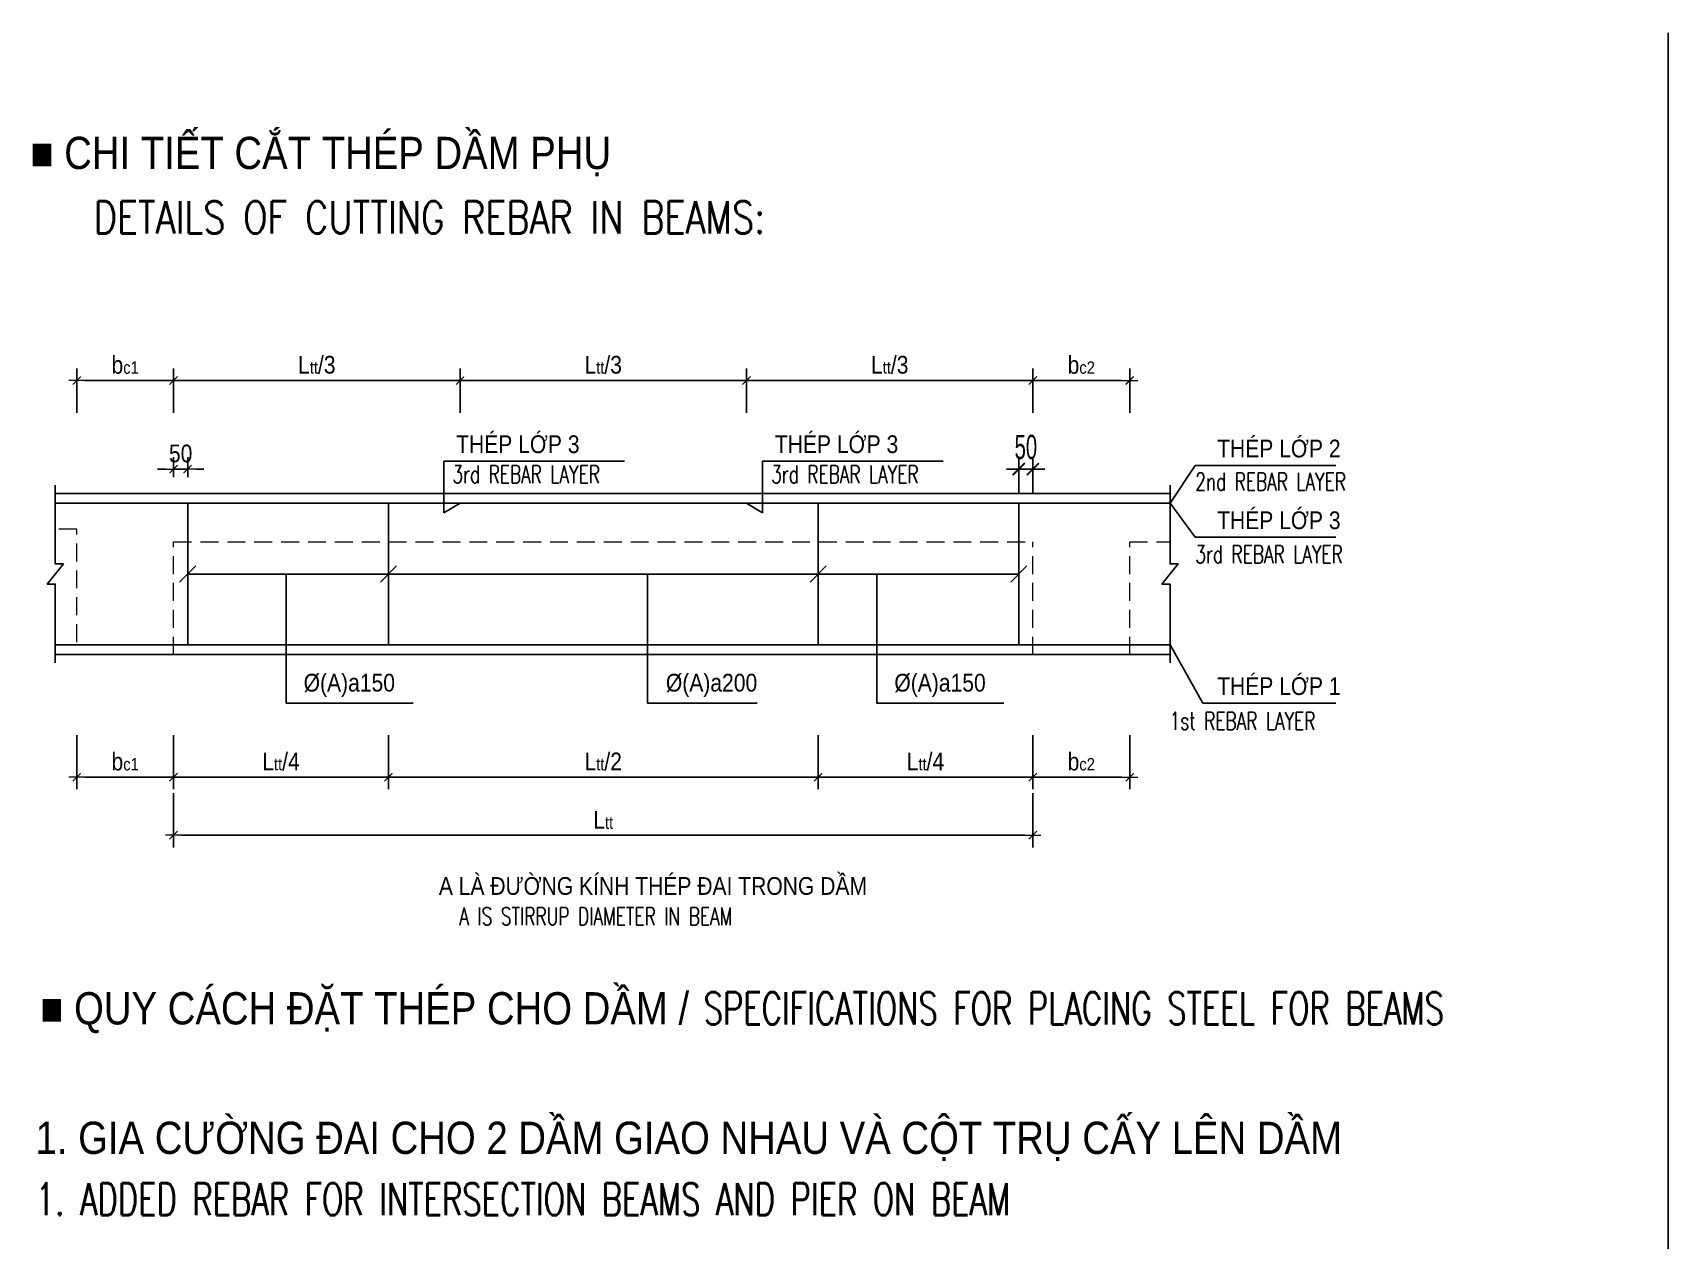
# Model space of a CAD drawing. Header units: millimetres. Extents: x 408913 to 1237273, y -191467 to -86666.
# Drawn here: x 662148 to 682426, y -145315 to -130337 of the extents above; entities that cross this region are included whole.
import ezdxf
from ezdxf.enums import TextEntityAlignment as Align

# ---------------------------------------------------------------- set-up
doc = ezdxf.new("R2010")
doc.units = ezdxf.units.MM
doc.header["$LTSCALE"] = 35
doc.header["$PDMODE"] = 3
doc.linetypes.add('HIDDEN', pattern=[9.525, 6.35, -3.175])
for name, color, linetype, lineweight in [('02DIM', 1, 'Continuous', 18), ('04HIDDEN', 8, 'HIDDEN', 20), ('NDC_S_DIM', 1, 'Continuous', 9), ('NDC_S_ENG TEXT', 2, 'Continuous', 9), ('NDC_S_VN TEXT', 7, 'Continuous', 9)]:
    doc.layers.add(name, color=color, linetype=linetype, lineweight=lineweight)
for name, color, linetype in [('BORDER', 3, 'Continuous'), ('CHI', 1, 'Continuous'), ('DIM', 1, 'Continuous'), ('STEEL', 4, 'Continuous'), ('STR.Dim_F-CL-B', 8, 'Continuous')]:
    doc.layers.add(name, color=color, linetype=linetype)
doc.styles.add('Arial', font='arial.ttf', dxfattribs={"width": 0.6})
doc.styles.add('NDC_ARIAL', font='arial.ttf', dxfattribs={"width": 0.85})
doc.styles.add('NDC_ROMANS', font='romans.shx', dxfattribs={"width": 0.8})
doc.styles.add('vnsimplex', font='vnsimplex.shx', dxfattribs={"width": 0.65})
doc.dimstyles.new('DIM1-25', dxfattribs={"dimscale": 1.2, "dimtxt": 250, "dimasz": 125, "dimexe": 125, "dimexo": 0.06, "dimgap": 100, "dimtad": 1, "dimdec": 0, "dimzin": 0, "dimdsep": 46, "dimtxsty": 'vnsimplex', "dimblk": 'ARCHTICK', "dimcen": 100, "dimdle": 125, "dimclrd": 256, "dimclre": 256, "dimclrt": 2, "dimadec": 0, "dimazin": 0, "dimtfac": 1, "dimtdec": 0, "dimtix": 1, "dimtmove": 2, "dimatfit": 0, "dimfxl": 1, "dimtolj": 1, "dimtzin": 0, "dimarcsym": 0})
doc.dimstyles.new('NDC_1-100', dxfattribs={"dimscale": 100, "dimtxt": 2.2, "dimasz": 1, "dimexe": 1.5, "dimexo": 2, "dimgap": 0.8, "dimtad": 1, "dimdec": 0, "dimdsep": 46, "dimtxsty": 'NDC_ARIAL', "dimblk": 'DIMMARK', "dimcen": 49999.938995, "dimdle": 1.5, "dimclrd": 1, "dimclre": 1, "dimclrt": 3, "dimadec": 0, "dimazin": 0, "dimtfac": 1, "dimtdec": 0, "dimtix": 1, "dimtmove": 2, "dimatfit": 3, "dimfxl": 1, "dimarcsym": 0})

# ---------------------------------------------------------------- blocks, each defined once
blk = doc.blocks.new('DIMMARK')
at = {"layer": 'NDC_S_DIM', "color": 1}
blk.add_line((-1.5, 0), (1, 0), dxfattribs=at)
at = {"layer": 'NDC_S_DIM', "color": 2, "const_width": 0.15}
blk.add_lwpolyline([(-0.5, -0.5), (0.5, 0.5)], dxfattribs=at)
blk = doc.blocks.new('*D635')
at = {"layer": 'DEFPOINTS', "color": 0, "ltscale": 30, "transparency": 16777216}
for p in [(662694, -138851), (663894, -138851), (663894, -139571)]:
    blk.add_point(p, dxfattribs=at)
at = {"layer": 'DIM', "color": 1, "lineweight": -2, "ltscale": 30, "transparency": 16777216}
for p, q in [((662694, -139051), (662694, -139721)), ((663894, -139051), (663894, -139721)), ((662794, -139571), (663794, -139571))]:
    blk.add_line(p, q, dxfattribs=at)
at = {"layer": 'DIM', "color": 1, "lineweight": -2, "ltscale": 30, "transparency": 16777216, "xscale": 100, "yscale": 100, "zscale": 100, "rotation": 180}
blk.add_blockref('DIMMARK', (662694, -139571), dxfattribs=at)
at = {"layer": 'DIM', "color": 1, "lineweight": -2, "ltscale": 30, "transparency": 16777216, "xscale": 100, "yscale": 100, "zscale": 100}
blk.add_blockref('DIMMARK', (663894, -139571), dxfattribs=at)
at = {"layer": 'DIM', "color": 3, "ltscale": 30, "transparency": 16777216, "insert": (663294, -139379), "char_height": 220, "attachment_point": 5, "style": 'NDC_ARIAL'}
blk.add_mtext('b{\\H0.7X;\\S^ c1;}', dxfattribs=at)
blk = doc.blocks.new('*D636')
at = {"layer": 'DEFPOINTS', "color": 0, "ltscale": 30, "transparency": 16777216}
for p in [(663894, -139571), (674548, -139571), (674548, -140291)]:
    blk.add_point(p, dxfattribs=at)
at = {"layer": 'DIM', "color": 1, "lineweight": -2, "ltscale": 30, "transparency": 16777216}
for p, q in [((663894, -139771), (663894, -140441)), ((674548, -139771), (674548, -140441)), ((663994, -140291), (674448, -140291))]:
    blk.add_line(p, q, dxfattribs=at)
at = {"layer": 'DIM', "color": 1, "lineweight": -2, "ltscale": 30, "transparency": 16777216, "xscale": 100, "yscale": 100, "zscale": 100, "rotation": 180}
blk.add_blockref('DIMMARK', (663894, -140291), dxfattribs=at)
at = {"layer": 'DIM', "color": 1, "lineweight": -2, "ltscale": 30, "transparency": 16777216, "xscale": 100, "yscale": 100, "zscale": 100}
blk.add_blockref('DIMMARK', (674548, -140291), dxfattribs=at)
at = {"layer": 'DIM', "color": 3, "ltscale": 30, "transparency": 16777216, "insert": (669221, -140101), "char_height": 220, "attachment_point": 5, "style": 'NDC_ARIAL'}
blk.add_mtext('L{\\H0.7X;\\S^ tt;}', dxfattribs=at)
blk = doc.blocks.new('*D637')
at = {"layer": 'DEFPOINTS', "color": 0, "ltscale": 30, "transparency": 16777216}
for p in [(674548, -138851), (675748, -138851), (675748, -139571)]:
    blk.add_point(p, dxfattribs=at)
at = {"layer": 'DIM', "color": 1, "lineweight": -2, "ltscale": 30, "transparency": 16777216}
for p, q in [((674548, -139051), (674548, -139721)), ((675748, -139051), (675748, -139721)), ((674648, -139571), (675648, -139571))]:
    blk.add_line(p, q, dxfattribs=at)
at = {"layer": 'DIM', "color": 1, "lineweight": -2, "ltscale": 30, "transparency": 16777216, "xscale": 100, "yscale": 100, "zscale": 100, "rotation": 180}
blk.add_blockref('DIMMARK', (674548, -139571), dxfattribs=at)
at = {"layer": 'DIM', "color": 1, "lineweight": -2, "ltscale": 30, "transparency": 16777216, "xscale": 100, "yscale": 100, "zscale": 100}
blk.add_blockref('DIMMARK', (675748, -139571), dxfattribs=at)
at = {"layer": 'DIM', "color": 3, "ltscale": 30, "transparency": 16777216, "insert": (675148, -139379), "char_height": 220, "attachment_point": 5, "style": 'NDC_ARIAL'}
blk.add_mtext('b{\\H0.7X;\\S^ c2;}', dxfattribs=at)
blk = doc.blocks.new('*D638')
at = {"layer": 'DEFPOINTS', "color": 0, "ltscale": 30, "transparency": 16777216}
for p in [(667446, -134651), (663894, -135251), (667446, -135251)]:
    blk.add_point(p, dxfattribs=at)
at = {"layer": 'DIM', "color": 1, "lineweight": -2, "ltscale": 30, "transparency": 16777216}
for p, q in [((663894, -135051), (663894, -134501)), ((667446, -135051), (667446, -134501)), ((663994, -134651), (667346, -134651))]:
    blk.add_line(p, q, dxfattribs=at)
at = {"layer": 'DIM', "color": 1, "lineweight": -2, "ltscale": 30, "transparency": 16777216, "xscale": 100, "yscale": 100, "zscale": 100, "rotation": 180}
blk.add_blockref('DIMMARK', (663894, -134651), dxfattribs=at)
at = {"layer": 'DIM', "color": 1, "lineweight": -2, "ltscale": 30, "transparency": 16777216, "xscale": 100, "yscale": 100, "zscale": 100}
blk.add_blockref('DIMMARK', (667446, -134651), dxfattribs=at)
at = {"layer": 'DIM', "color": 3, "ltscale": 30, "transparency": 16777216, "insert": (665670, -134457), "char_height": 220, "attachment_point": 5, "style": 'NDC_ARIAL'}
blk.add_mtext('L{\\H0.7x;\\S^ tt;}/3', dxfattribs=at)
blk = doc.blocks.new('*D639')
at = {"layer": 'DEFPOINTS', "color": 0, "ltscale": 30, "transparency": 16777216}
for p in [(663894, -134651), (662694, -135251), (663894, -135251)]:
    blk.add_point(p, dxfattribs=at)
at = {"layer": 'DIM', "color": 1, "lineweight": -2, "ltscale": 30, "transparency": 16777216}
for p, q in [((662694, -135051), (662694, -134501)), ((663894, -135051), (663894, -134501)), ((662794, -134651), (663794, -134651))]:
    blk.add_line(p, q, dxfattribs=at)
at = {"layer": 'DIM', "color": 1, "lineweight": -2, "ltscale": 30, "transparency": 16777216, "xscale": 100, "yscale": 100, "zscale": 100, "rotation": 180}
blk.add_blockref('DIMMARK', (662694, -134651), dxfattribs=at)
at = {"layer": 'DIM', "color": 1, "lineweight": -2, "ltscale": 30, "transparency": 16777216, "xscale": 100, "yscale": 100, "zscale": 100}
blk.add_blockref('DIMMARK', (663894, -134651), dxfattribs=at)
at = {"layer": 'DIM', "color": 3, "ltscale": 30, "transparency": 16777216, "insert": (663294, -134459), "char_height": 220, "attachment_point": 5, "style": 'NDC_ARIAL'}
blk.add_mtext('b{\\H0.7X;\\S^ c1;}', dxfattribs=at)
blk = doc.blocks.new('*D640')
at = {"layer": 'DEFPOINTS', "color": 0, "ltscale": 30, "transparency": 16777216}
for p in [(675748, -134651), (674548, -135251), (675748, -135251)]:
    blk.add_point(p, dxfattribs=at)
at = {"layer": 'DIM', "color": 1, "lineweight": -2, "ltscale": 30, "transparency": 16777216}
for p, q in [((674548, -135051), (674548, -134501)), ((675748, -135051), (675748, -134501)), ((674648, -134651), (675648, -134651))]:
    blk.add_line(p, q, dxfattribs=at)
at = {"layer": 'DIM', "color": 1, "lineweight": -2, "ltscale": 30, "transparency": 16777216, "xscale": 100, "yscale": 100, "zscale": 100, "rotation": 180}
blk.add_blockref('DIMMARK', (674548, -134651), dxfattribs=at)
at = {"layer": 'DIM', "color": 1, "lineweight": -2, "ltscale": 30, "transparency": 16777216, "xscale": 100, "yscale": 100, "zscale": 100}
blk.add_blockref('DIMMARK', (675748, -134651), dxfattribs=at)
at = {"layer": 'DIM', "color": 3, "ltscale": 30, "transparency": 16777216, "insert": (675148, -134459), "char_height": 220, "attachment_point": 5, "style": 'NDC_ARIAL'}
blk.add_mtext('b{\\H0.7X;\\S^ c2;}', dxfattribs=at)
blk = doc.blocks.new('*D641')
at = {"layer": 'DEFPOINTS', "color": 0, "ltscale": 30, "transparency": 16777216}
for p in [(670997, -134651), (667446, -135251), (670997, -135251)]:
    blk.add_point(p, dxfattribs=at)
at = {"layer": 'DIM', "color": 1, "lineweight": -2, "ltscale": 30, "transparency": 16777216}
for p, q in [((667446, -135051), (667446, -134501)), ((670997, -135051), (670997, -134501)), ((667546, -134651), (670897, -134651))]:
    blk.add_line(p, q, dxfattribs=at)
at = {"layer": 'DIM', "color": 1, "lineweight": -2, "ltscale": 30, "transparency": 16777216, "xscale": 100, "yscale": 100, "zscale": 100, "rotation": 180}
blk.add_blockref('DIMMARK', (667446, -134651), dxfattribs=at)
at = {"layer": 'DIM', "color": 1, "lineweight": -2, "ltscale": 30, "transparency": 16777216, "xscale": 100, "yscale": 100, "zscale": 100}
blk.add_blockref('DIMMARK', (670997, -134651), dxfattribs=at)
at = {"layer": 'DIM', "color": 3, "ltscale": 30, "transparency": 16777216, "insert": (669221, -134457), "char_height": 220, "attachment_point": 5, "style": 'NDC_ARIAL'}
blk.add_mtext('L{\\H0.7x;\\S^ tt;}/3', dxfattribs=at)
blk = doc.blocks.new('*D642')
at = {"layer": 'DEFPOINTS', "color": 0, "ltscale": 30, "transparency": 16777216}
for p in [(674548, -134651), (670997, -135251), (674548, -135251)]:
    blk.add_point(p, dxfattribs=at)
at = {"layer": 'DIM', "color": 1, "lineweight": -2, "ltscale": 30, "transparency": 16777216}
for p, q in [((670997, -135051), (670997, -134501)), ((674548, -135051), (674548, -134501)), ((671097, -134651), (674448, -134651))]:
    blk.add_line(p, q, dxfattribs=at)
at = {"layer": 'DIM', "color": 1, "lineweight": -2, "ltscale": 30, "transparency": 16777216, "xscale": 100, "yscale": 100, "zscale": 100, "rotation": 180}
blk.add_blockref('DIMMARK', (670997, -134651), dxfattribs=at)
at = {"layer": 'DIM', "color": 1, "lineweight": -2, "ltscale": 30, "transparency": 16777216, "xscale": 100, "yscale": 100, "zscale": 100}
blk.add_blockref('DIMMARK', (674548, -134651), dxfattribs=at)
at = {"layer": 'DIM', "color": 3, "ltscale": 30, "transparency": 16777216, "insert": (672773, -134457), "char_height": 220, "attachment_point": 5, "style": 'NDC_ARIAL'}
blk.add_mtext('L{\\H0.7x;\\S^ tt;}/3', dxfattribs=at)
blk = doc.blocks.new('2')
at = {"layer": 'DIM', "color": 3}
blk.add_line((-12.5, -12.5), (12.5, 12.5), dxfattribs=at)
blk = doc.blocks.new('*D643')
at = {"layer": 'DEFPOINTS', "color": 0, "ltscale": 30, "transparency": 16777216}
for p in [(671885, -138851), (674548, -138851), (674548, -139571)]:
    blk.add_point(p, dxfattribs=at)
at = {"layer": 'DIM', "color": 1, "lineweight": -2, "ltscale": 30, "transparency": 16777216}
for p, q in [((671885, -139051), (671885, -139721)), ((674548, -139051), (674548, -139721)), ((671985, -139571), (674448, -139571))]:
    blk.add_line(p, q, dxfattribs=at)
at = {"layer": 'DIM', "color": 1, "lineweight": -2, "ltscale": 30, "transparency": 16777216, "xscale": 100, "yscale": 100, "zscale": 100, "rotation": 180}
blk.add_blockref('DIMMARK', (671885, -139571), dxfattribs=at)
at = {"layer": 'DIM', "color": 1, "lineweight": -2, "ltscale": 30, "transparency": 16777216, "xscale": 100, "yscale": 100, "zscale": 100}
blk.add_blockref('DIMMARK', (674548, -139571), dxfattribs=at)
at = {"layer": 'DIM', "color": 3, "ltscale": 30, "transparency": 16777216, "insert": (673216, -139377), "char_height": 220, "attachment_point": 5, "style": 'NDC_ARIAL'}
blk.add_mtext('L{\\H0.7X;\\S^ tt;}/4', dxfattribs=at)
blk = doc.blocks.new('*D644')
at = {"layer": 'DEFPOINTS', "color": 0, "ltscale": 30, "transparency": 16777216}
for p in [(663894, -138851), (666558, -138851), (666558, -139571)]:
    blk.add_point(p, dxfattribs=at)
at = {"layer": 'DIM', "color": 1, "lineweight": -2, "ltscale": 30, "transparency": 16777216}
for p, q in [((663894, -139051), (663894, -139721)), ((666558, -139051), (666558, -139721)), ((663994, -139571), (666458, -139571))]:
    blk.add_line(p, q, dxfattribs=at)
at = {"layer": 'DIM', "color": 1, "lineweight": -2, "ltscale": 30, "transparency": 16777216, "xscale": 100, "yscale": 100, "zscale": 100, "rotation": 180}
blk.add_blockref('DIMMARK', (663894, -139571), dxfattribs=at)
at = {"layer": 'DIM', "color": 1, "lineweight": -2, "ltscale": 30, "transparency": 16777216, "xscale": 100, "yscale": 100, "zscale": 100}
blk.add_blockref('DIMMARK', (666558, -139571), dxfattribs=at)
at = {"layer": 'DIM', "color": 3, "ltscale": 30, "transparency": 16777216, "insert": (665226, -139377), "char_height": 220, "attachment_point": 5, "style": 'NDC_ARIAL'}
blk.add_mtext('L{\\H0.7X;\\S^ tt;}/4', dxfattribs=at)
blk = doc.blocks.new('*D645')
at = {"layer": 'DEFPOINTS', "color": 0, "ltscale": 30, "transparency": 16777216}
for p in [(666558, -138851), (671885, -138851), (671885, -139571)]:
    blk.add_point(p, dxfattribs=at)
at = {"layer": 'DIM', "color": 1, "lineweight": -2, "ltscale": 30, "transparency": 16777216}
for p, q in [((666558, -139051), (666558, -139721)), ((671885, -139051), (671885, -139721)), ((666658, -139571), (671785, -139571))]:
    blk.add_line(p, q, dxfattribs=at)
at = {"layer": 'DIM', "color": 1, "lineweight": -2, "ltscale": 30, "transparency": 16777216, "xscale": 100, "yscale": 100, "zscale": 100, "rotation": 180}
blk.add_blockref('DIMMARK', (666558, -139571), dxfattribs=at)
at = {"layer": 'DIM', "color": 1, "lineweight": -2, "ltscale": 30, "transparency": 16777216, "xscale": 100, "yscale": 100, "zscale": 100}
blk.add_blockref('DIMMARK', (671885, -139571), dxfattribs=at)
at = {"layer": 'DIM', "color": 3, "ltscale": 30, "transparency": 16777216, "insert": (669221, -139377), "char_height": 220, "attachment_point": 5, "style": 'NDC_ARIAL'}
blk.add_mtext('L{\\H0.7X;\\S^ tt;}/2', dxfattribs=at)
blk = doc.blocks.new('*D646')
at = {"layer": 'DEFPOINTS', "color": 0, "ltscale": 30, "transparency": 16777216}
for p in [(663894, -135750), (663894, -136051), (664069, -136051)]:
    blk.add_point(p, dxfattribs=at)
at = {"layer": 'DIM', "color": 1, "lineweight": -2, "ltscale": 30, "transparency": 16777216}
for p, q in [((663894, -135851), (663894, -135600)), ((664069, -135851), (664069, -135600)), ((663794, -135750), (663694, -135750)), ((664069, -135750), (663894, -135750)), ((664169, -135750), (664269, -135750))]:
    blk.add_line(p, q, dxfattribs=at)
at = {"layer": 'DIM', "color": 1, "lineweight": -2, "ltscale": 30, "transparency": 16777216, "xscale": 100, "yscale": 100, "zscale": 100}
blk.add_blockref('DIMMARK', (663894, -135750), dxfattribs=at)
at = {"layer": 'DIM', "color": 1, "lineweight": -2, "ltscale": 30, "transparency": 16777216, "xscale": 100, "yscale": 100, "zscale": 100, "rotation": 180}
blk.add_blockref('DIMMARK', (664069, -135750), dxfattribs=at)
at = {"layer": 'DIM', "color": 3, "ltscale": 30, "transparency": 16777216, "insert": (663982, -135557), "char_height": 220, "attachment_point": 5, "style": 'NDC_ARIAL'}
blk.add_mtext('50', dxfattribs=at)
blk = doc.blocks.new('_ArchTick')
at = {"color": 0, "linetype": 'ByBlock', "const_width": 0.15}
blk.add_lwpolyline([(-0.5, -0.5), (0.5, 0.5)], dxfattribs=at)
blk = doc.blocks.new('*D647')
at = {"layer": '02DIM', "lineweight": -2, "transparency": 16777216}
for p, q in [((674373, -136051), (674373, -135600)), ((674548, -136051), (674548, -135600)), ((674373, -135750), (674223, -135750)), ((674373, -135750), (674548, -135750)), ((674548, -135750), (674698, -135750))]:
    blk.add_line(p, q, dxfattribs=at)
at = {"layer": 'DEFPOINTS', "color": 0, "transparency": 16777216}
for p in [(674548, -135750), (674373, -136051), (674548, -136051)]:
    blk.add_point(p, dxfattribs=at)
at = {"layer": '02DIM', "lineweight": -2, "transparency": 16777216, "xscale": 150, "yscale": 150, "zscale": 150}
blk.add_blockref('_ArchTick', (674373, -135750), dxfattribs=at)
at = {"layer": '02DIM', "lineweight": -2, "transparency": 16777216, "xscale": 150, "yscale": 150, "zscale": 150, "rotation": 180}
blk.add_blockref('_ArchTick', (674548, -135750), dxfattribs=at)
at = {"layer": '02DIM', "color": 2, "transparency": 16777216, "insert": (674461, -135477), "char_height": 300, "attachment_point": 5, "style": 'Arial'}
blk.add_mtext('\\A1;50', dxfattribs=at)

msp = doc.modelspace()

# ---------------------------------------------------------------- linework, layer by layer
at = {"layer": '04HIDDEN', "linetype": 'HIDDEN'}
for p, q in [((662694.2, -136495), (662427.4, -136495)), ((662694.2, -137895), (662694.2, -136495)), ((663894.2, -136651), (674548.2, -136651)), ((663894.2, -138051), (663894.2, -136651)), ((674548.2, -138051), (674548.2, -136651)), ((675748.2, -138051), (675748.2, -136651)), ((675748.2, -136651), (676248.2, -136651))]:
    msp.add_line(p, q, dxfattribs=at)
at = {"layer": 'BORDER'}
for p, q in [((662427.4, -136051), (676248.2, -136051)), ((662427.4, -138051), (676248.2, -138051))]:
    msp.add_line(p, q, dxfattribs=at)
at = {"layer": 'BORDER', "color": 1}
for points in [[(662427.4, -138151), (662427.4, -137176), (662327.4, -137176), (662527.4, -136926), (662427.4, -136926), (662427.4, -135951)], [(676248.2, -138151), (676248.2, -137176), (676148.2, -137176), (676348.2, -136926), (676248.2, -136926), (676248.2, -135951)]]:
    msp.add_lwpolyline(points, dxfattribs=at)
at = {"layer": 'CHI'}
for p, q in [((667245.5, -136291), (667245.5, -135651)), ((667245.5, -135651), (669483.1, -135651)), ((671196.8, -136291), (671196.8, -135651)), ((671196.8, -135651), (673434.5, -135651)), ((676248.2, -136171), (676558.9, -135704.5)), ((676558.9, -135704.5), (678304.3, -135704.5)), ((676248.2, -136171), (676558.9, -136594.5)), ((676558.9, -136594.5), (678304.3, -136594.5)), ((664068.9, -137051), (674373.5, -137051)), ((676248.2, -137931), (676655.4, -138651)), ((676655.4, -138651), (678304.3, -138651))]:
    msp.add_line(p, q, dxfattribs=at)
for points in [[(665288.9, -137051), (665288.9, -138651), (666863.6, -138651)], [(669770, -137051), (669770, -138651), (671130.6, -138651)], [(672612.9, -137051), (672612.9, -138651), (674187.6, -138651)]]:
    msp.add_lwpolyline(points, dxfattribs=at)
at = {"layer": 'DEFPOINTS', "color": 1}
for p in [(666557.7, -138851), (671884.7, -138851)]:
    msp.add_point(p, dxfattribs=at)
at = {"layer": 'STEEL'}
for p, q in [((676248.2, -136171), (662427.4, -136171)), ((664068.9, -137931), (664068.9, -136171)), ((666557.7, -137931), (666557.7, -136171)), ((667445.5, -136171), (667245.5, -136291)), ((670996.8, -136171), (671196.8, -136291)), ((671884.7, -137931), (671884.7, -136171)), ((674373.5, -137931), (674373.5, -136171)), ((662427.4, -137931), (676248.2, -137931))]:
    msp.add_line(p, q, dxfattribs=at)
at = {"layer": 'STR.Dim_F-CL-B'}
msp.add_line((682425.9, -130337.2), (682425.9, -186337.2), dxfattribs=at)

# ---------------------------------------------------------------- block references
at = {"layer": 'CHI', "xscale": 8, "yscale": 8, "zscale": 8}
for p in [(664068.9, -137051), (666557.7, -137051)]:
    msp.add_blockref('2', p, dxfattribs=at)
at = {"layer": 'CHI', "xscale": 8, "yscale": 8, "zscale": 8, "rotation": 180}
for p in [(671884.7, -137051), (674373.5, -137051)]:
    msp.add_blockref('2', p, dxfattribs=at)

# ---------------------------------------------------------------- texts
at = {"layer": 'NDC_S_ENG TEXT', "style": 'NDC_ROMANS'}
for s, height, width, p in [('DETAILS OF CUTTING REBAR IN BEAMS:', 400, 0.8, (662905, -132826.9)), ('3rd REBAR LAYER', 220, 0.7, (667352.1, -135923.4)), ('3rd REBAR LAYER', 220, 0.7, (671303.4, -135923.4)), ('2nd REBAR LAYER', 220, 0.7, (676562.2, -136015)), ('3rd REBAR LAYER', 220, 0.7, (676562.2, -136916)), ('1st REBAR LAYER', 220, 0.7, (676242.8, -138983)), ('A IS STIRRUP DIAMETER IN BEAM', 220, 0.7, (667437, -141406.3)), ('SPECIFICATIONS FOR PLACING STEEL FOR BEAMS', 400, 0.7, (670465.4, -142637.3)), ('1. ADDED REBAR FOR INTERSECTION BEAMS AND PIER ON BEAM', 400, 0.7, (662183.2, -145005))]:
    msp.add_text(s, height=height, dxfattribs=dict(at, width=width)).set_placement(p)
at = {"layer": 'NDC_S_VN TEXT', "style": 'NDC_ARIAL', "width": 0.85}
for s, height, p in [('■ CHI TIẾT CẮT THÉP DẦM PHỤ', 400, (662119.2, -132028.3)), ('THÉP LỚP 2', 220, (676832.3, -135604.5)), ('THÉP LỚP 3', 220, (676832.3, -136494.5)), ('THÉP LỚP 1', 220, (676832.3, -138551)), ('A LÀ ĐƯỜNG KÍNH THÉP ĐAI TRONG DẦM', 220, (667182.8, -141030.3)), ('■ QUY CÁCH ĐẶT THÉP CHO DẦM /', 400, (662241.5, -142637.3)), ('1. GIA CƯỜNG ĐAI CHO 2 DẦM GIAO NHAU VÀ CỘT TRỤ CẤY LÊN DẦM', 400, (662183.2, -144243.6))]:
    msp.add_text(s, height=height, dxfattribs=at).set_placement(p)
for p in [(668162.3, -135551), (672113.7, -135551)]:
    msp.add_text('THÉP LỚP 3', height=220, dxfattribs=at).set_placement(p, align=Align.CENTER)
for s, p in [('%%C(A)a150', (666072.9, -138426)), ('%%C(A)a200', (670564.1, -138426)), ('%%C(A)a150', (673396.9, -138426))]:
    msp.add_text(s, height=220, dxfattribs=at).set_placement(p, align=Align.MIDDLE)

# ---------------------------------------------------------------- dimensions: what is measured, and where the dimension line sits
at = {"layer": '02DIM'}
dim = msp.add_linear_dim(base=(674548.2, -135749.7), p1=(674373.5, -136051), p2=(674548.2, -136051), angle=180, text='50', dimstyle='DIM1-25', override={"dimtxsty": 'Arial'}, dxfattribs=at)
dim.commit()
dim.dimension.update_dxf_attribs({"geometry": '*D647', "text_midpoint": (674460.8, -135476.5)})
at = {"layer": 'DIM', "ltscale": 30}
for base, p1, p2, text, picture, middle in [((663894.2, -134651), (662694.2, -135251), (663894.2, -135251), 'b{\\H0.7X;\\S^ c1;}', '*D639', (663294.2, -134459.2)), ((675748.2, -134651), (674548.2, -135251), (675748.2, -135251), 'b{\\H0.7X;\\S^ c2;}', '*D640', (675148.2, -134459.2)), ((663894.2, -135749.7), (664068.9, -136051), (663894.2, -136051), '50', '*D646', (663981.5, -135557.4)), ((663894.2, -139571), (662694.2, -138851), (663894.2, -138851), 'b{\\H0.7X;\\S^ c1;}', '*D635', (663294.2, -139379.2)), ((666557.7, -139571), (663894.2, -138851), (666557.7, -138851), 'L{\\H0.7X;\\S^ tt;}/4', '*D644', (665225.9, -139377.3)), ((671884.7, -139571), (666557.7, -138851), (671884.7, -138851), 'L{\\H0.7X;\\S^ tt;}/2', '*D645', (669221.2, -139377.3)), ((674548.2, -139571), (671884.7, -138851), (674548.2, -138851), 'L{\\H0.7X;\\S^ tt;}/4', '*D643', (673216.4, -139377.3)), ((675748.2, -139571), (674548.2, -138851), (675748.2, -138851), 'b{\\H0.7X;\\S^ c2;}', '*D637', (675148.2, -139379.2)), ((674548.2, -140291), (663894.2, -139571), (674548.2, -139571), 'L{\\H0.7X;\\S^ tt;}', '*D636', (669221.2, -140101))]:
    dim = msp.add_linear_dim(base=base, p1=p1, p2=p2, text=text, dimstyle='NDC_1-100', dxfattribs=at)
    dim.commit()
    dim.dimension.update_dxf_attribs({"geometry": picture, "text_midpoint": middle})
for p1, p2, picture, middle in [((663894.2, -135251), (667445.5, -135251), '*D638', (665669.8, -134457.2)), ((667445.5, -135251), (670996.8, -135251), '*D641', (669221.2, -134457.2)), ((670996.8, -135251), (674548.2, -135251), '*D642', (672772.5, -134457.2))]:
    dim = msp.add_aligned_dim(p1=p1, p2=p2, distance=600, text='L{\\H0.7x;\\S^ tt;}/3', dimstyle='NDC_1-100', dxfattribs=at)
    dim.commit()
    dim.dimension.update_dxf_attribs({"geometry": picture, "text_midpoint": middle})

doc.saveas('drawing.dxf')
